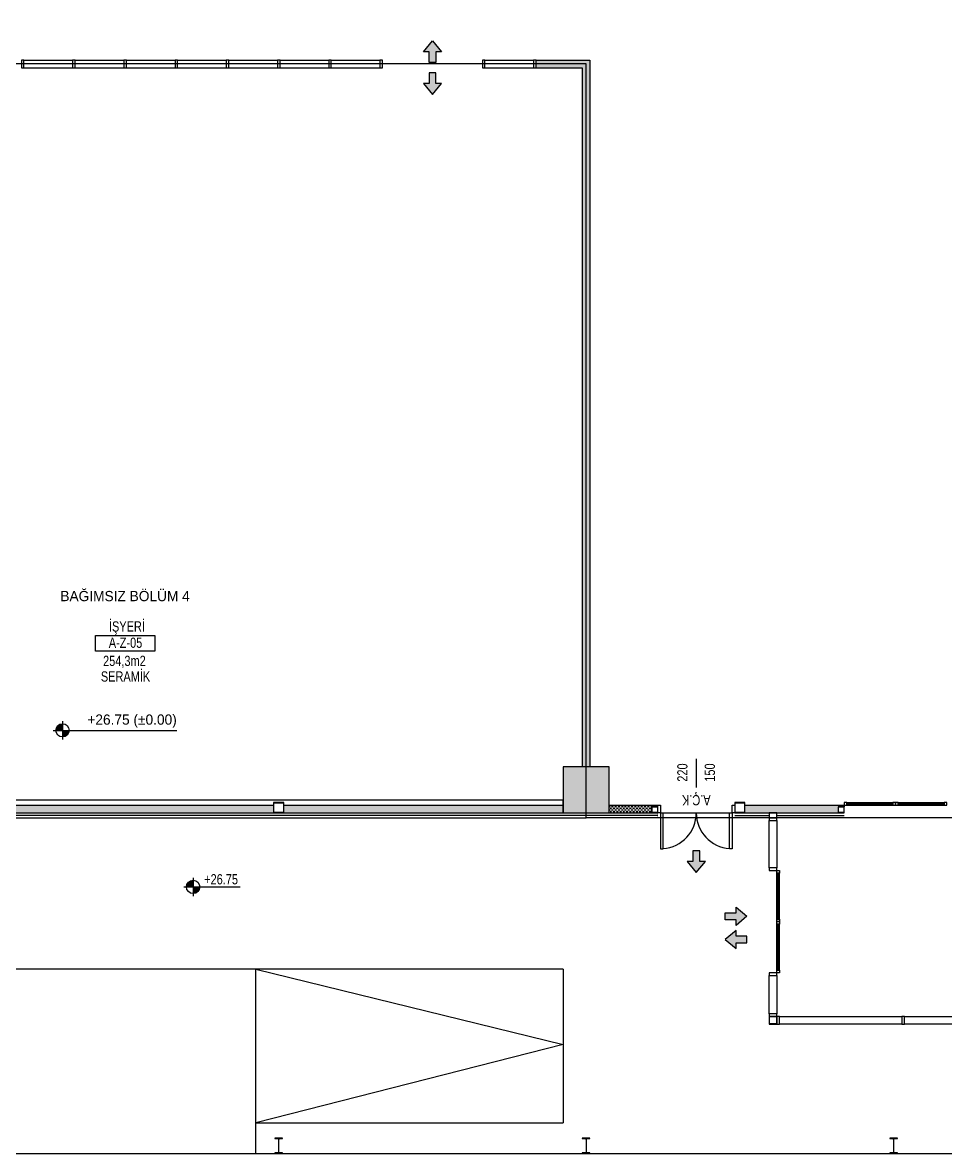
# Model space of a CAD drawing. Header units: centimetres. Extents: x -277999 to 283551, y -705288 to -693449.
# Drawn here: x 264287 to 266088, y -700720 to -698512 of the extents above; entities that cross this region are included whole.
import ezdxf
from ezdxf.enums import TextEntityAlignment as Align

# ---------------------------------------------------------------- set-up
doc = ezdxf.new("R2010")
doc.units = ezdxf.units.CM
for name, color, linetype in [('A-ANNO-TEXT', 50, 'Continuous'), ('A-DOOR', 193, 'Continuous'), ('MKDU0', 8, 'Continuous')]:
    doc.layers.add(name, color=color, linetype=linetype)

msp = doc.modelspace()

# ---------------------------------------------------------------- hatches: boundary and pattern name
at = {"layer": 'MKDU0'}
h = msp.add_hatch(dxfattribs=at)
h.set_pattern_fill('ANSI33')
h.paths.add_polyline_path([(272541.6, -700055.4), (272631.6, -700055.4), (272631.6, -699965.4), (272541.6, -699965.4), (272541.6, -700055.4)])
h.paths.add_polyline_path([(272541.6, -694355.4), (272631.6, -694355.4), (272631.6, -694265.4), (272541.6, -694265.4), (272541.6, -694355.4)])
h.paths.add_polyline_path([(270741.6, -700055.4), (270831.6, -700055.4), (270831.6, -699965.4), (270741.6, -699965.4), (270741.6, -700055.4)])
h.paths.add_polyline_path([(267141.6, -700055.4), (267231.6, -700055.4), (267231.6, -699965.4), (267141.6, -699965.4), (267141.6, -700055.4)])
h.paths.add_polyline_path([(270741.6, -694355.4), (270831.6, -694355.4), (270831.6, -694265.4), (270741.6, -694265.4), (270741.6, -694355.4)])
h.paths.add_polyline_path([(267141.6, -694355.4), (267231.6, -694355.4), (267231.6, -694265.4), (267141.6, -694265.4), (267141.6, -694355.4)])
h.paths.add_polyline_path([(272541.6, -698155.4), (272631.6, -698155.4), (272631.6, -698065.4), (272541.6, -698065.4), (272541.6, -698155.4)])
h.paths.add_polyline_path([(272541.6, -696255.4), (272631.6, -696255.4), (272631.6, -696165.4), (272541.6, -696165.4), (272541.6, -696255.4)])
h.paths.add_polyline_path([(270741.6, -698155.4), (270831.6, -698155.4), (270831.6, -698065.4), (270741.6, -698065.4), (270741.6, -698155.4)])
h.paths.add_polyline_path([(267141.6, -698155.4), (267231.6, -698155.4), (267231.6, -698065.4), (267141.6, -698065.4), (267141.6, -698155.4)])
h.paths.add_polyline_path([(270741.6, -696255.4), (270831.6, -696255.4), (270831.6, -696165.4), (270741.6, -696165.4), (270741.6, -696255.4)])
h.paths.add_polyline_path([(267141.6, -696255.4), (267231.6, -696255.4), (267231.6, -696165.4), (267141.6, -696165.4), (267141.6, -696255.4)])
h.paths.add_polyline_path([(277941.6, -698155.4), (278031.6, -698155.4), (278031.6, -698065.4), (277941.6, -698065.4), (277941.6, -698155.4)])
h.paths.add_polyline_path([(277941.6, -696255.4), (278031.6, -696255.4), (278031.6, -696165.4), (277941.6, -696165.4), (277941.6, -696255.4)])
h.paths.add_polyline_path([(276141.6, -698155.4), (276231.6, -698155.4), (276231.6, -698065.4), (276141.6, -698065.4), (276141.6, -698155.4)])
h.paths.add_polyline_path([(276141.6, -696255.4), (276231.6, -696255.4), (276231.6, -696165.4), (276141.6, -696165.4), (276141.6, -696255.4)])
h.paths.add_polyline_path([(274341.6, -698155.4), (274431.6, -698155.4), (274431.6, -698065.4), (274341.6, -698065.4), (274341.6, -698155.4)])
h.paths.add_polyline_path([(274341.6, -696255.4), (274431.6, -696255.4), (274431.6, -696165.4), (274341.6, -696165.4), (274341.6, -696255.4)])
h.paths.add_polyline_path([(270641.6, -698155.4), (270731.6, -698155.4), (270731.6, -698065.4), (270641.6, -698065.4), (270641.6, -698155.4)])
h.paths.add_polyline_path([(270641.6, -696255.4), (270731.6, -696255.4), (270731.6, -696165.4), (270641.6, -696165.4), (270641.6, -696255.4)])
h.paths.add_polyline_path([(268941.6, -698155.4), (269031.6, -698155.4), (269031.6, -698065.4), (268941.6, -698065.4), (268941.6, -698155.4)])
h.paths.add_polyline_path([(268941.6, -696255.4), (269031.6, -696255.4), (269031.6, -696165.4), (268941.6, -696165.4), (268941.6, -696255.4)])
h.paths.add_polyline_path([(265341.6, -698155.4), (265431.6, -698155.4), (265431.6, -698065.4), (265341.6, -698065.4), (265341.6, -698155.4)])
h.paths.add_polyline_path([(265341.6, -696255.4), (265431.6, -696255.4), (265431.6, -696165.4), (265341.6, -696165.4), (265341.6, -696255.4)])
h.paths.add_polyline_path([(263541.6, -698155.4), (263631.6, -698155.4), (263631.6, -698065.4), (263541.6, -698065.4), (263541.6, -698155.4)])
h.paths.add_polyline_path([(263541.6, -696255.4), (263631.6, -696255.4), (263631.6, -696165.4), (263541.6, -696165.4), (263541.6, -696255.4)])
h.paths.add_polyline_path([(261741.6, -698155.4), (261831.6, -698155.4), (261831.6, -698065.4), (261741.6, -698065.4), (261741.6, -698155.4)])
h.paths.add_polyline_path([(261741.6, -696255.4), (261831.6, -696255.4), (261831.6, -696165.4), (261741.6, -696165.4), (261741.6, -696255.4)])
h.paths.add_polyline_path([(279741.6, -696255.4), (279831.6, -696255.4), (279831.6, -696165.4), (279741.6, -696165.4), (279741.6, -696255.4)])
h.paths.add_polyline_path([(279741.6, -698155.4), (279831.6, -698155.4), (279831.6, -698065.4), (279741.6, -698065.4), (279741.6, -698155.4)])
h.paths.add_polyline_path([(279741.6, -700055.4), (279831.6, -700055.4), (279831.6, -699965.4), (279741.6, -699965.4), (279741.6, -700055.4)])
h.paths.add_polyline_path([(277941.6, -700055.4), (278031.6, -700055.4), (278031.6, -699965.4), (277941.6, -699965.4), (277941.6, -700055.4)])
h.paths.add_polyline_path([(276141.6, -700055.4), (276231.6, -700055.4), (276231.6, -699965.4), (276141.6, -699965.4), (276141.6, -700055.4)])
h.paths.add_polyline_path([(274341.6, -700055.4), (274431.6, -700055.4), (274431.6, -699965.4), (274341.6, -699965.4), (274341.6, -700055.4)])
h.paths.add_polyline_path([(270641.6, -700055.4), (270731.6, -700055.4), (270731.6, -699965.4), (270641.6, -699965.4), (270641.6, -700055.4)])
h.paths.add_polyline_path([(268941.6, -700055.4), (269031.6, -700055.4), (269031.6, -699965.4), (268941.6, -699965.4), (268941.6, -700055.4)])
h.paths.add_polyline_path([(265341.6, -700055.4), (265431.6, -700055.4), (265431.6, -699965.4), (265341.6, -699965.4), (265341.6, -700055.4)])
h.paths.add_polyline_path([(263541.6, -700055.4), (263631.6, -700055.4), (263631.6, -699965.4), (263541.6, -699965.4), (263541.6, -700055.4)])
h.paths.add_polyline_path([(261741.6, -700055.4), (261831.6, -700055.4), (261831.6, -699965.4), (261741.6, -699965.4), (261741.6, -700055.4)])
h.paths.add_polyline_path([(279741.6, -694355.4), (279831.6, -694355.4), (279831.6, -694265.4), (279741.6, -694265.4), (279741.6, -694355.4)])
h.paths.add_polyline_path([(277941.6, -694355.4), (278031.6, -694355.4), (278031.6, -694265.4), (277941.6, -694265.4), (277941.6, -694355.4)])
h.paths.add_polyline_path([(276141.6, -694355.4), (276231.6, -694355.4), (276231.6, -694265.4), (276141.6, -694265.4), (276141.6, -694355.4)])
h.paths.add_polyline_path([(274341.6, -694355.4), (274431.6, -694355.4), (274431.6, -694265.4), (274341.6, -694265.4), (274341.6, -694355.4)])
h.paths.add_polyline_path([(270641.6, -694355.4), (270731.6, -694355.4), (270731.6, -694265.4), (270641.6, -694265.4), (270641.6, -694355.4)])
h.paths.add_polyline_path([(268941.6, -694355.4), (269031.6, -694355.4), (269031.6, -694265.4), (268941.6, -694265.4), (268941.6, -694355.4)])
h.paths.add_polyline_path([(265341.6, -694355.4), (265431.6, -694355.4), (265431.6, -694265.4), (265341.6, -694265.4), (265341.6, -694355.4)])
h.paths.add_polyline_path([(263541.6, -694355.4), (263631.6, -694355.4), (263631.6, -694265.4), (263541.6, -694265.4), (263541.6, -694355.4)])
h.paths.add_polyline_path([(261741.6, -694355.4), (261831.6, -694355.4), (261831.6, -694265.4), (261741.6, -694265.4), (261741.6, -694355.4)])
h = msp.add_hatch(color=8, dxfattribs=at)
h.dxf.hatch_style = 1
h.paths.add_polyline_path([(265086.6, -698548.1), (265104.3, -698569.2), (265093.3, -698569.2), (265093.3, -698590.4), (265079.9, -698590.4), (265079.9, -698569.2), (265068.9, -698569.2), (265086.6, -698548.1)])
h = msp.add_hatch(dxfattribs=at)
h.set_pattern_fill('DASH')
h.paths.add_polyline_path([(265289.1, -698585.4), (265394.1, -698585.4), (265394.1, -699965.4), (265379.1, -699965.4), (265379.1, -698600.4), (265289.1, -698600.4), (265289.1, -698585.4)])
h = msp.add_hatch(color=8, dxfattribs=at)
h.dxf.hatch_style = 1
h.paths.add_polyline_path([(265086.6, -698652.7), (265104.3, -698631.5), (265093.3, -698631.5), (265093.3, -698610.4), (265079.9, -698610.4), (265079.9, -698631.5), (265068.9, -698631.5), (265086.6, -698652.7)])
h = msp.add_hatch(color=8, dxfattribs=at)
h.dxf.hatch_style = 1
h.paths.add_polyline_path([(264364.5, -699881.3), (264361.9, -699881.5), (264359.5, -699882.2), (264357.3, -699883.4), (264355.3, -699885.1), (264353.7, -699887), (264352.5, -699889.3), (264351.7, -699891.7), (264351.5, -699894.3), (264364.5, -699894.3), (264364.5, -699881.3)])
h.paths.add_polyline_path([(264377.5, -699894.3), (264364.5, -699894.3), (264364.5, -699907.3), (264367, -699907), (264369.4, -699906.3), (264371.7, -699905.1), (264373.7, -699903.4), (264375.3, -699901.5), (264376.5, -699899.2), (264377.2, -699896.8), (264377.5, -699894.3)])
h = msp.add_hatch(dxfattribs=at)
h.set_pattern_fill('DASH')
h.paths.add_polyline_path([(264176.6, -700055.4), (264176.6, -700040.4), (263631.6, -700040.4), (263631.6, -700055.4), (264176.6, -700055.4)])
h.paths.add_polyline_path([(264776.6, -700054.8), (264776.6, -700040.4), (264196.6, -700040.4), (264196.6, -700055.4), (264776.6, -700054.8)])
h.paths.add_polyline_path([(264796.6, -700040.4), (264796.6, -700055.4), (265341.6, -700055.4), (265341.6, -700040.4), (264796.6, -700040.4)])
h = msp.add_hatch(dxfattribs=at)
h.set_pattern_fill('DASH')
h.paths.add_polyline_path([(265514.6, -700040.4), (265431.6, -700040.4), (265431.6, -700055.4), (265514.6, -700055.4), (265514.6, -700040.4)])
h = msp.add_hatch(dxfattribs=at)
h.set_pattern_fill('DASH')
h.paths.add_polyline_path([(265878.4, -700043.4), (265890.4, -700043.4), (265890.4, -700040.4), (265696.6, -700040.4), (265696.6, -700055.4), (265878.4, -700055.4), (265878.4, -700043.4)])
h.paths.add_polyline_path([(265514.6, -700043.4), (265526.6, -700043.4), (265526.6, -700040.4), (265431.6, -700040.4), (265431.6, -700055.4), (265514.6, -700055.4), (265514.6, -700043.4)])
h = msp.add_hatch(color=8, dxfattribs=at)
h.dxf.hatch_style = 1
h.paths.add_polyline_path([(265601.6, -700171.6), (265619.3, -700150.4), (265608.3, -700150.4), (265608.3, -700129.3), (265594.9, -700129.3), (265594.9, -700150.4), (265583.9, -700150.4), (265601.6, -700171.6)])
h = msp.add_hatch(color=256, dxfattribs=at)
h.dxf.hatch_style = 1
h.paths.add_polyline_path([(264619.4, -700187.1), (264616.9, -700187.3), (264614.4, -700188), (264612.2, -700189.2), (264610.2, -700190.9), (264608.6, -700192.8), (264607.4, -700195.1), (264606.7, -700197.5), (264606.4, -700200.1), (264619.4, -700200.1), (264619.4, -700187.1)])
h.paths.add_polyline_path([(264632.4, -700200.1), (264619.4, -700200.1), (264619.4, -700213.1), (264622, -700212.8), (264624.4, -700212.1), (264626.6, -700210.9), (264628.6, -700209.2), (264630.2, -700207.3), (264631.4, -700205), (264632.2, -700202.6), (264632.4, -700200.1)])
h = msp.add_hatch(color=8, dxfattribs=at)
h.dxf.hatch_style = 1
h.paths.add_polyline_path([(265700.3, -700257.4), (265679.1, -700275.1), (265679.1, -700264.1), (265658, -700264.1), (265658, -700250.6), (265679.1, -700250.6), (265679.1, -700239.7), (265700.3, -700257.4)])
h = msp.add_hatch(color=8, dxfattribs=at)
h.dxf.hatch_style = 1
h.paths.add_polyline_path([(265658, -700302.8), (265679.1, -700320.5), (265679.1, -700309.5), (265700.3, -700309.5), (265700.3, -700296), (265679.1, -700296), (265679.1, -700285.1), (265658, -700302.8)])

# ---------------------------------------------------------------- linework, layer by layer
at = {"layer": 'A-DOOR'}
msp.add_line((265531.6, -700055.4), (265671.6, -700055.4), dxfattribs=at)
for points in [[(265526.6, -700040.4), (265531.6, -700040.4), (265531.6, -700055.4), (265526.6, -700055.4)], [(265671.6, -700040.4), (265676.6, -700040.4), (265676.6, -700055.4), (265671.6, -700055.4)]]:
    msp.add_lwpolyline(points, close=True, dxfattribs=at)
for points in [[(265531.6, -700055.4), (265531.6, -700125.4), (265536.6, -700125.4), (265536.6, -700055.4)], [(265671.6, -700055.4), (265671.6, -700125.4), (265666.6, -700125.4), (265666.6, -700055.4)]]:
    msp.add_lwpolyline(points, dxfattribs=at)
for centre, start, end in [((265531.6, -700055.4), -85.904, 0), ((265671.6, -700055.4), 180, -94.096)]:
    msp.add_arc(centre, 70, start, end, dxfattribs=at)
at = {"layer": 'MKDU0', "color": 8}
for p, q in [((264289.1, -698585.4), (264384.1, -698585.4)), ((264389.1, -698585.4), (264484.1, -698585.4)), ((264489.1, -698585.4), (264584.1, -698585.4)), ((264589.1, -698585.4), (264684.1, -698585.4)), ((264689.1, -698585.4), (264784.1, -698585.4)), ((264789.1, -698585.4), (264884.1, -698585.4)), ((264889.1, -698585.4), (264984.1, -698585.4)), ((265189.1, -698585.4), (265284.1, -698585.4)), ((264289.1, -698600.4), (264384.1, -698600.4)), ((264389.1, -698600.4), (264484.1, -698600.4)), ((264489.1, -698600.4), (264584.1, -698600.4)), ((264589.1, -698600.4), (264684.1, -698600.4)), ((264689.1, -698600.4), (264784.1, -698600.4)), ((264789.1, -698600.4), (264884.1, -698600.4)), ((264889.1, -698600.4), (264984.1, -698600.4)), ((265189.1, -698600.4), (265284.1, -698600.4)), ((264364.5, -699876.3), (264364.5, -699912.3)), ((264346.5, -699894.3), (264587.5, -699894.3)), ((265341.6, -700030.4), (263631.6, -700030.4)), ((264196.6, -700040.4), (264776.6, -700040.4)), ((264796.6, -700040.4), (265341.6, -700040.4)), ((265341.6, -700055.4), (265341.6, -700030.4)), ((265431.6, -700040.4), (265526.6, -700040.4)), ((265696.6, -700040.4), (265890.4, -700040.4)), ((265890.4, -700040.4), (265890.4, -700043.4)), ((265895.4, -700035.4), (265985.4, -700035.4)), ((265895.4, -700037.9), (265985.4, -700037.9)), ((265895.4, -700040.4), (265985.4, -700040.4)), ((265995.4, -700035.4), (266085.4, -700035.4)), ((265995.4, -700037.9), (266085.4, -700037.9)), ((265995.4, -700040.4), (266085.4, -700040.4)), ((263631.6, -700055.4), (265341.6, -700055.4)), ((265431.6, -700055.4), (265514.6, -700055.4)), ((265676.6, -700060.4), (265744.1, -700060.4)), ((265696.6, -700055.4), (265890.4, -700055.4)), ((265759.1, -700060.4), (265890.4, -700060.4)), ((265744.1, -700162.9), (265744.1, -700070.4)), ((265759.1, -700070.4), (265759.1, -700162.9)), ((265759.1, -700262.9), (265759.1, -700172.9)), ((265761.6, -700262.9), (265761.6, -700172.9)), ((265764.1, -700262.9), (265764.1, -700172.9)), ((265759.1, -700362.9), (265759.1, -700272.9)), ((265761.6, -700362.9), (265761.6, -700272.9)), ((265764.1, -700362.9), (265764.1, -700272.9)), ((265341.6, -700360.4), (263884.1, -700360.4)), ((264741.6, -700660.4), (264741.6, -700360.4)), ((264741.6, -700360.4), (265341.6, -700507.9)), ((265341.6, -700360.4), (265341.6, -700660.4)), ((265744.1, -700447.9), (265744.1, -700372.9)), ((265759.1, -700372.9), (265759.1, -700447.9)), ((265764.1, -700452.9), (266002.9, -700452.9)), ((266007.9, -700452.9), (266274.1, -700452.9)), ((266002.9, -700467.9), (265764.1, -700467.9)), ((266274.1, -700467.9), (266007.9, -700467.9)), ((265341.6, -700507.9), (264741.6, -700660.4)), ((264741.6, -700720.4), (267831.6, -700720.4))]:
    msp.add_line(p, q, dxfattribs=at)
at = {"layer": 'MKDU0'}
for p, q in [((264619.4, -700182.1), (264619.4, -700218.1)), ((264601.4, -700200.1), (264711.4, -700200.1))]:
    msp.add_line(p, q, dxfattribs=at)
at = {"layer": 'MKDU0', "color": 8}
for points in [[(261719.1, -700065.4), (261719.1, -698155.4), (279841.6, -698155.4), (279841.6, -698592.9), (272886.6, -698592.9), (272886.4, -700065.4), (272624.1, -700065.4), (272624.1, -698592.9), (267186.6, -698592.9), (267186.6, -700065.4), (265386.6, -700065.4), (265386.6, -698592.9), (262086.6, -698592.9), (262086.6, -700065.4)], [(265086.6, -698548.1), (265104.3, -698569.2), (265093.3, -698569.2), (265093.3, -698590.4), (265079.9, -698590.4), (265079.9, -698569.2), (265068.9, -698569.2)], [(264284.1, -698600.4), (264289.1, -698600.4), (264289.1, -698585.4), (264284.1, -698585.4)], [(264384.1, -698600.4), (264389.1, -698600.4), (264389.1, -698585.4), (264384.1, -698585.4)], [(264484.1, -698600.4), (264489.1, -698600.4), (264489.1, -698585.4), (264484.1, -698585.4)], [(264584.1, -698600.4), (264589.1, -698600.4), (264589.1, -698585.4), (264584.1, -698585.4)], [(264684.1, -698600.4), (264689.1, -698600.4), (264689.1, -698585.4), (264684.1, -698585.4)], [(264784.1, -698600.4), (264789.1, -698600.4), (264789.1, -698585.4), (264784.1, -698585.4)], [(264884.1, -698600.4), (264889.1, -698600.4), (264889.1, -698585.4), (264884.1, -698585.4)], [(264984.1, -698600.4), (264989.1, -698600.4), (264989.1, -698585.4), (264984.1, -698585.4)], [(265184.1, -698600.4), (265189.1, -698600.4), (265189.1, -698585.4), (265184.1, -698585.4)], [(265284.1, -698600.4), (265289.1, -698600.4), (265289.1, -698585.4), (265284.1, -698585.4)], [(263586.6, -698592.9), (263586.6, -699512.9), (263654.1, -699512.9), (263654.1, -699735.4), (263519.1, -699735.4), (263519.1, -699980.4), (263586.6, -699980.4), (263586.6, -700065.4), (265386.6, -700065.4), (265386.6, -698592.9)], [(265086.6, -698652.7), (265104.3, -698631.5), (265093.3, -698631.5), (265093.3, -698610.4), (265079.9, -698610.4), (265079.9, -698631.5), (265068.9, -698631.5)], [(265341.6, -700055.4), (265431.6, -700055.4), (265431.6, -699965.4), (265341.6, -699965.4)], [(264776.6, -700055.4), (264796.6, -700055.4), (264796.6, -700035.4), (264776.6, -700035.4)], [(264777.2, -700036), (264796, -700036), (264796, -700054.8), (264777.2, -700054.8)], [(265514.6, -700055.4), (265526.6, -700055.4), (265526.6, -700043.4), (265514.6, -700043.4)], [(265515.1, -700043.9), (265526.1, -700043.9), (265526.1, -700054.9), (265515.1, -700054.9)], [(265676.6, -700055.4), (265696.6, -700055.4), (265696.6, -700035.4), (265676.6, -700035.4)], [(265677.2, -700036), (265696, -700036), (265696, -700054.8), (265677.2, -700054.8)], [(265878.4, -700055.4), (265890.4, -700055.4), (265890.4, -700043.4), (265878.4, -700043.4)], [(265878.9, -700043.9), (265889.9, -700043.9), (265889.9, -700054.9), (265878.9, -700054.9)], [(265890.4, -700040.4), (265895.4, -700040.4), (265895.4, -700035.4), (265890.4, -700035.4)], [(265985.4, -700040.4), (265990.4, -700040.4), (265990.4, -700035.4), (265985.4, -700035.4)], [(265990.4, -700040.4), (265995.4, -700040.4), (265995.4, -700035.4), (265990.4, -700035.4)], [(266085.4, -700040.4), (266090.4, -700040.4), (266090.4, -700035.4), (266085.4, -700035.4)], [(265759.1, -700065.4), (265759.1, -700055.4), (265744.1, -700055.4), (265744.1, -700065.4)], [(265759.1, -700070.4), (265759.1, -700065.4), (265744.1, -700065.4), (265744.1, -700070.4)], [(265601.6, -700171.6), (265619.3, -700150.4), (265608.3, -700150.4), (265608.3, -700129.3), (265594.9, -700129.3), (265594.9, -700150.4), (265583.9, -700150.4)], [(265759.1, -700167.9), (265759.1, -700162.9), (265744.1, -700162.9), (265744.1, -700167.9)], [(265759.1, -700172.9), (265759.1, -700167.9), (265764.1, -700167.9), (265764.1, -700172.9)], [(265700.3, -700257.4), (265679.1, -700275.1), (265679.1, -700264.1), (265658, -700264.1), (265658, -700250.6), (265679.1, -700250.6), (265679.1, -700239.7)], [(265759.1, -700267.9), (265759.1, -700262.9), (265764.1, -700262.9), (265764.1, -700267.9)], [(265658, -700302.8), (265679.1, -700320.5), (265679.1, -700309.5), (265700.3, -700309.5), (265700.3, -700296), (265679.1, -700296), (265679.1, -700285.1)], [(265759.1, -700272.9), (265759.1, -700267.9), (265764.1, -700267.9), (265764.1, -700272.9)], [(265759.1, -700372.9), (265759.1, -700367.9), (265744.1, -700367.9), (265744.1, -700372.9)], [(265759.1, -700367.9), (265759.1, -700362.9), (265764.1, -700362.9), (265764.1, -700367.9)], [(265759.1, -700452.9), (265759.1, -700447.9), (265744.1, -700447.9), (265744.1, -700452.9)], [(265744.1, -700467.9), (265759.1, -700467.9), (265759.1, -700452.9), (265744.1, -700452.9)], [(265744.6, -700453.4), (265758.6, -700453.4), (265758.6, -700467.4), (265744.6, -700467.4)], [(265759.1, -700467.9), (265764.1, -700467.9), (265764.1, -700452.9), (265759.1, -700452.9)], [(266002.9, -700467.9), (266007.9, -700467.9), (266007.9, -700452.9), (266002.9, -700452.9)]]:
    msp.add_lwpolyline(points, close=True, dxfattribs=at)
for points in [[(264989.1, -698600.4), (264989.1, -698585.4)], [(265289.1, -698585.4), (265394.1, -698585.4), (265394.1, -699965.4)], [(265289.1, -698600.4), (265289.1, -698585.4)], [(265289.1, -698600.4), (265379.1, -698600.4), (265379.1, -699965.4)], [(265526.6, -700060.4), (263631.6, -700060.4)], [(263579.1, -700067.4), (263579.1, -700720.4), (264741.6, -700720.4)], [(264741.6, -700720.4), (264741.6, -700720.4), (264741.6, -700660.4), (265341.6, -700660.4)]]:
    msp.add_lwpolyline(points, dxfattribs=at)
at = {"layer": 'MKDU0'}
msp.add_lwpolyline([(264428.6, -699709.4), (264544.6, -699709.4), (264544.6, -699739.4), (264428.6, -699739.4)], close=True, dxfattribs=at)
msp.add_lwpolyline([(265601.6, -699949.7), (265601.6, -700005.7)], dxfattribs=at)
at = {"layer": 'MKDU0', "color": 8, "const_width": 0.3}
for points in [[(263631.6, -700065.4), (265526.6, -700065.4), (265526.6, -700055.4)], [(265676.6, -700055.4), (265676.6, -700065.4), (265744.1, -700065.4)], [(265759.1, -700065.4), (265890.4, -700065.4), (265890.4, -700055.4)]]:
    msp.add_lwpolyline(points, dxfattribs=at)
at = {"layer": 'MKDU0'}
for points in [[(264779.1, -700720.4), (264794.1, -700720.4), (264794.1, -700719.3), (264788.5, -700719.3, -0.414214), (264787, -700717.8), (264787, -700693, -0.414214), (264788.5, -700691.5), (264794.1, -700691.5), (264794.1, -700690.4), (264779.1, -700690.4), (264779.1, -700691.5), (264784.8, -700691.5, -0.414214), (264786.3, -700693), (264786.3, -700717.8, -0.414214), (264784.8, -700719.3), (264779.1, -700719.3)], [(265379.1, -700720.4), (265394.1, -700720.4), (265394.1, -700719.3), (265388.5, -700719.3, -0.414214), (265387, -700717.8), (265387, -700693, -0.414214), (265388.5, -700691.5), (265394.1, -700691.5), (265394.1, -700690.4), (265379.1, -700690.4), (265379.1, -700691.5), (265384.8, -700691.5, -0.414214), (265386.3, -700693), (265386.3, -700717.8, -0.414214), (265384.8, -700719.3), (265379.1, -700719.3)], [(265979.1, -700720.4), (265994.1, -700720.4), (265994.1, -700719.3), (265988.5, -700719.3, -0.414214), (265987, -700717.8), (265987, -700693, -0.414214), (265988.5, -700691.5), (265994.1, -700691.5), (265994.1, -700690.4), (265979.1, -700690.4), (265979.1, -700691.5), (265984.8, -700691.5, -0.414214), (265986.3, -700693), (265986.3, -700717.8, -0.414214), (265984.8, -700719.3), (265979.1, -700719.3)]]:
    msp.add_lwpolyline(points, format="xyb", close=True, dxfattribs=at)
at = {"layer": 'MKDU0', "color": 8}
msp.add_circle((264364.5, -699894.3), 13, dxfattribs=at)
at = {"layer": 'MKDU0'}
msp.add_circle((264619.4, -700200.1), 13, dxfattribs=at)

# ---------------------------------------------------------------- texts
at = {"layer": 'A-ANNO-TEXT', "width": 0.8}
msp.add_text('+26.75', height=20, dxfattribs=at).set_placement((264641, -700195.1))
at = {"layer": 'MKDU0', "width": 0.8}
for s, p in [('İŞYERİ', (264490.2, -699701.4)), ('A-Z-05', (264487.5, -699733.2)), ('254,3m2', (264485.3, -699768.7)), ('SERAMİK', (264487.5, -699799.1))]:
    msp.add_text(s, height=20, dxfattribs=at).set_placement(p, align=Align.CENTER)
for s, p in [('220', (265584.4, -699976.7)), ('150', (265638, -699976.7))]:
    msp.add_text(s, height=20, rotation=90, dxfattribs=at).set_placement(p, align=Align.CENTER)
msp.add_text('A.Ç.K', height=20, rotation=180, dxfattribs=at).set_placement((265601.6, -700030.7), align=Align.MIDDLE_CENTER)
at = {"layer": 'MKDU0', "color": 8, "char_height": 20}
for s, insert, attachment_point in [('BAĞIMSIZ BÖLÜM 4', (264486.6, -699622.1), 2), ('+26.75 (±0.00)', (264587.5, -699889.3), 9)]:
    msp.add_mtext(s, dxfattribs=dict(at, insert=insert, attachment_point=attachment_point))

doc.saveas('drawing.dxf')
